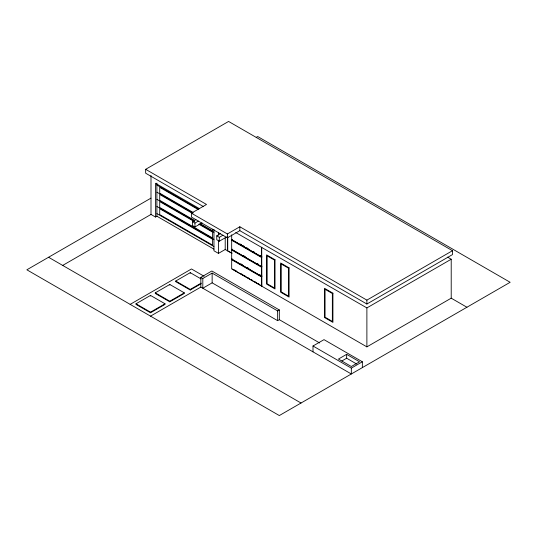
<?xml version="1.0" encoding="UTF-8"?>
<svg xmlns="http://www.w3.org/2000/svg" width="537" height="537" viewBox="0 0 537 537"><rect width="100%" height="100%" fill="white"/><g stroke="black" fill="none" stroke-linecap="round" stroke-linejoin="round"><path stroke-width="0.81" d="M145.655 169.316L228.581 121.443L452.476 250.705L452.476 254.598L366.885 304.023L239.824 230.662L227.386 237.844L191.407 217.069L191.407 213.176L206.517 204.456L145.655 169.316L145.655 173.209L203.617 206.678M150.944 198.153L26.85 269.802L279.314 415.557L510.15 282.287L257.686 136.532L256.236 137.365M62.688 265.419L150.998 214.438L155.495 217.029L156.898 216.223L213.927 249.141M202.019 222.889L194.958 226.97L192.474 225.54L192.474 221.647L195.904 219.667M192.474 221.647L194.958 223.077L198.381 221.096M226.473 237.079L219.324 241.2L216.76 239.724L216.76 235.824L220.324 233.77M216.76 235.824L219.324 237.307L222.889 235.246M191.407 213.176L227.386 233.951L239.824 226.768L366.885 300.123L452.476 250.705M231.675 234.884L231.675 239.589L232.293 239.428M231.675 240.24L232.125 239.979L261.888 257.163L261.438 257.424L231.675 240.24L231.675 249.329L261.438 266.513L261.888 266.251M130.149 304.372L191.474 268.963L204.127 276.266M213.961 229.38L213.961 250.786L218.465 253.383L225.211 249.49L231.796 253.289M232.078 253.128L227.46 250.786L227.46 236.837M136.002 303.788L150.514 295.41L165.02 303.788L165.02 304.392L150.514 312.776L136.002 304.392L136.002 303.788L150.514 312.165L165.02 303.788M155.274 292.846L169.786 284.462L184.298 292.846L184.298 293.45L169.786 301.828L155.274 293.45L155.274 292.846L169.786 301.223L184.298 292.846M201.12 283.737L190.239 290.027L175.727 281.643L175.727 281.039L190.239 272.662L201.12 278.945M231.675 249.329L232.293 249.168L232.293 249.812M231.675 249.974L232.125 249.718L261.888 266.902L261.438 267.164L231.675 249.974L231.675 259.062L261.438 276.253L261.888 275.991L259.72 274.743M231.675 259.062L232.266 258.888L232.266 259.539M312.997 351.849L312.997 346.003L351.332 368.134L351.332 373.98L200.838 287.094L200.838 277.354L211.853 270.99L279.321 309.943L279.321 319.683L319.69 342.989M231.675 259.713L232.125 259.452L261.888 276.642L261.438 276.897L231.675 259.713L231.675 268.802L366.885 346.868L451.214 298.176L466.922 307.245M200.838 277.354L202.811 278.488L212.142 273.105L277.636 310.916L279.321 309.943M235.763 232.534L366.885 307.916L451.214 259.23L451.214 298.176M175.727 281.039L190.239 289.416L201.12 283.133M150.528 316.139L200.838 287.094M232.098 269.044L261.861 286.067L261.72 247.201M279.321 319.683L277.636 320.656L212.142 282.845L202.811 288.228L202.811 278.488M231.675 239.589L261.438 256.773L261.888 256.518M261.861 285.744L261.438 285.986L261.438 276.897M312.997 346.003L324.012 339.646L362.354 361.777L362.354 367.617M346.647 354.333L338.438 359.065L351.332 366.516L359.542 361.777L346.647 354.333L346.647 358.226L356.675 364.019M341.861 360.992L346.647 358.226M351.332 368.134L362.354 361.777M447.589 257.136L451.214 259.23M199.529 208.698L155.495 183.271L155.495 217.029M156.898 185.057L198.771 209.229M198.079 209.484L159.711 187.332L159.711 193.172L193.011 212.397M156.898 192.199L192.991 213.035M192.286 213.283L159.711 194.475L159.711 200.314L194.461 220.378M240.234 244.013L241.677 244.845M243.12 245.678L244.563 246.51M246.731 247.765L248.175 248.597M253.229 251.517L254.672 252.35M259.727 255.263L261.17 256.102M200.254 223.721L212.558 230.823L212.558 229.158M156.898 199.341L194.434 221.009M199.489 223.929L213.927 232.266M194.461 221.674L159.711 201.61L159.711 207.457L212.558 237.965L212.558 232.125L198.804 224.184M243.12 255.417L245.288 256.666M256.834 263.338L258.284 264.17M156.898 206.483L213.927 239.408M156.898 213.625L213.927 246.543M240.932 263.895L242.382 264.728M247.436 267.648L248.886 268.48M234.4 269.889L236.569 271.145M240.905 273.648L243.073 274.897M244.523 275.729L245.966 276.568M247.409 277.401L249.577 278.656M251.021 279.488L252.471 280.321M254.639 281.576L256.082 282.408M257.525 283.241L258.968 284.073M48.565 257.263L301.029 403.025M366.885 300.123L366.885 304.023M366.885 307.916L366.885 346.868M277.636 310.916L277.636 320.656M261.438 247.362L261.438 256.773M261.438 257.424L261.438 266.513M261.438 267.164L261.438 276.253M239.824 226.768L239.824 230.662M227.735 236.676L227.735 250.625M227.386 233.951L227.386 237.844M225.211 237.884L225.211 249.49M219.324 237.307L219.324 241.2M218.465 232.669L218.465 235.152M218.465 240.126L218.465 253.383M212.142 273.105L212.142 282.845M194.958 223.077L194.958 226.97M190.239 272.662L190.239 273.266M190.239 289.416L190.239 290.027M169.786 284.462L169.786 285.073M169.786 301.223L169.786 301.828M156.898 183.11L156.898 216.223M150.998 175.485L150.998 214.438M150.514 295.41L150.514 296.015M150.514 312.165L150.514 312.776M275.018 259.747L266.587 254.88L266.587 284.093L275.018 288.96L275.018 259.747M289.074 267.862L280.643 262.989L280.643 292.202L289.074 297.075L289.074 267.862M332.92 293.175L324.489 288.309L324.489 317.521L332.92 322.388L332.92 293.175M274.454 260.069L267.151 255.854L267.151 283.764L274.454 287.986L274.454 260.069M288.51 268.185L281.207 263.969L281.207 291.88L288.51 296.102L288.51 268.185M332.356 293.497L325.053 289.282L325.053 317.192L332.356 321.415L332.356 293.497M212.558 239.267L159.711 208.752L159.711 214.599L212.558 245.107L212.558 239.267"/></g></svg>
